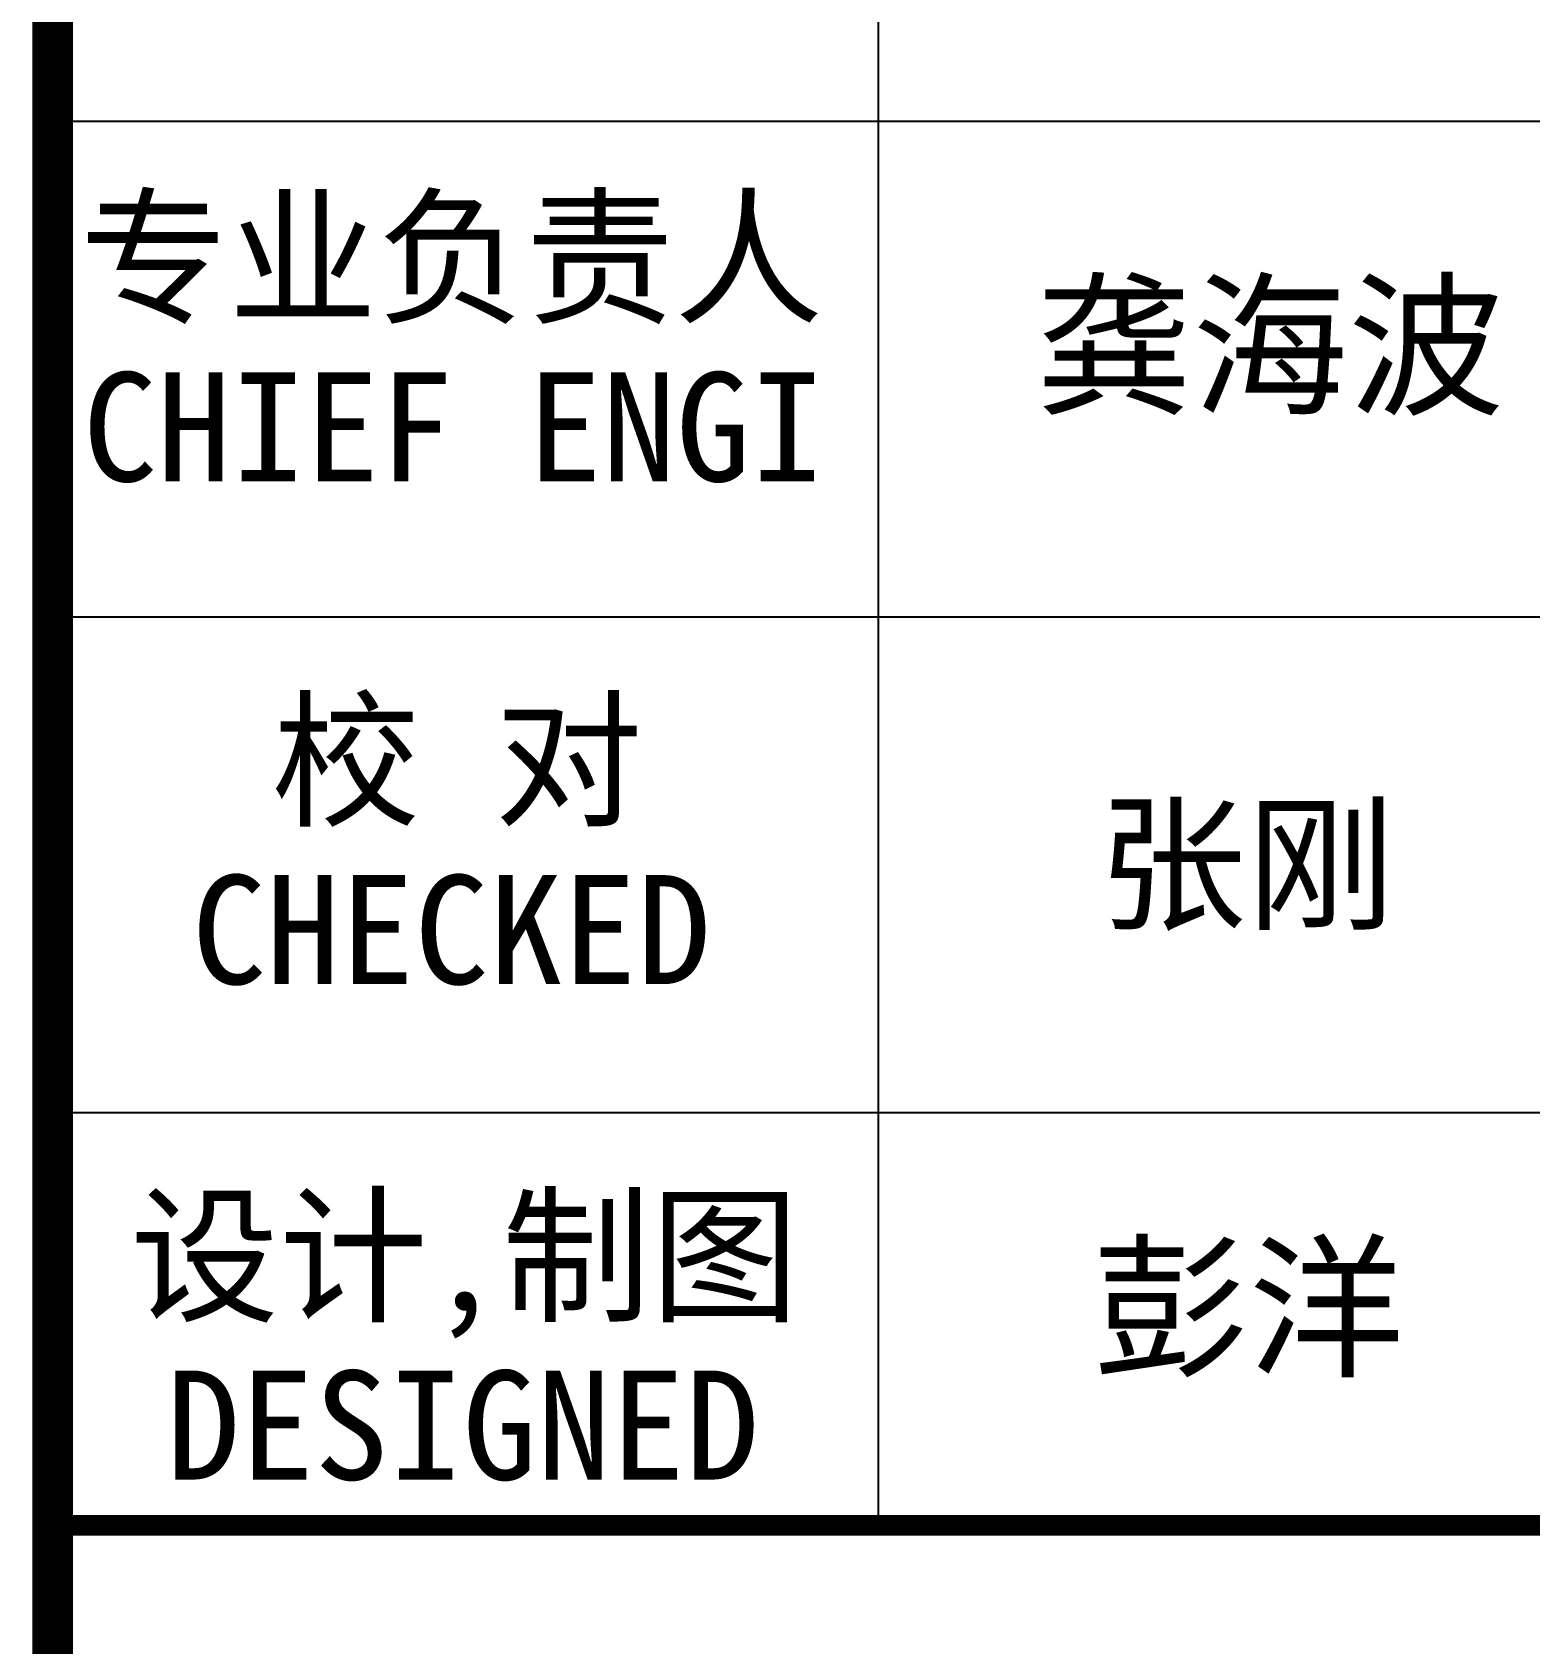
# Model space of a CAD drawing. Extents: x 69728788 to 149766163, y 20718153 to 43663798.
# Drawn here: x 74921981 to 74927400, y 21514594 to 21520424 of the extents above; entities that cross this region are included whole.
import ezdxf

# ---------------------------------------------------------------- set-up
doc = ezdxf.new("R2010")
doc.units = 0
doc.header["$LTSCALE"] = 1000
doc.header["$MEASUREMENT"] = 0
doc.layers.add('图框', color=253, linetype='CONTINUOUS')
doc.styles.add('STYLE-黑体', font='simhei.ttf')

msp = doc.modelspace()

# ---------------------------------------------------------------- linework, layer by layer
at = {"layer": '图框', "color": 0}
for p, q in [((74922055.1, 21520102.1), (74931068.9, 21520102.1)), ((74922055.1, 21518309.3), (74931068.9, 21518309.3)), ((74922055.1, 21516516.5), (74931068.9, 21516516.5))]:
    msp.add_line(p, q, dxfattribs=at)
at = {"layer": '图框', "color": 4, "const_width": 147.9}
msp.add_lwpolyline([(74922055.1, 21538308.9), (74922055.1, 21478308.9)], dxfattribs=at)
at = {"layer": '图框', "color": 0, "const_width": 75}
msp.add_lwpolyline([(74922055.1, 21525181.7), (74931068.9, 21525181.7), (74931068.9, 21509942.9), (74922055.1, 21509942.9)], close=True, dxfattribs=at)
at = {"layer": '图框', "color": 0}
msp.add_lwpolyline([(74925043.1, 21515022.5), (74925043.1, 21523687.7)], dxfattribs=at)
at = {"layer": '图框', "color": 0, "const_width": 75}
msp.add_lwpolyline([(74922055.1, 21515022.5), (74931068.9, 21515022.5)], dxfattribs=at)

# ---------------------------------------------------------------- texts
at = {"layer": '图框', "color": 0, "style": 'STYLE-黑体'}
for s, p in [('专业负责人', (74922152.6, 21519412.2)), ('CHIEF ENGI', (74922164.2, 21518799.7)), ('校 对', (74922846.6, 21517593.3)), ('CHECKED  ', (74922558.8, 21516980.7)), ('设计,制图', (74922336.2, 21515800.5)), ('DESIGNED ', (74922465.2, 21515187.9))]:
    msp.add_text(s, height=394.42, dxfattribs=at).set_placement(p)
at = {"layer": '图框', "color": 4, "style": 'STYLE-黑体'}
for s, height, p in [('龚海波', 414.14, (74925612.7, 21519083)), ('张刚', 394.42, (74925836.5, 21517217.8)), ('彭洋', 414.14, (74925816.3, 21515603.2))]:
    msp.add_text(s, height=height, dxfattribs=at).set_placement(p)

doc.saveas('drawing.dxf')
